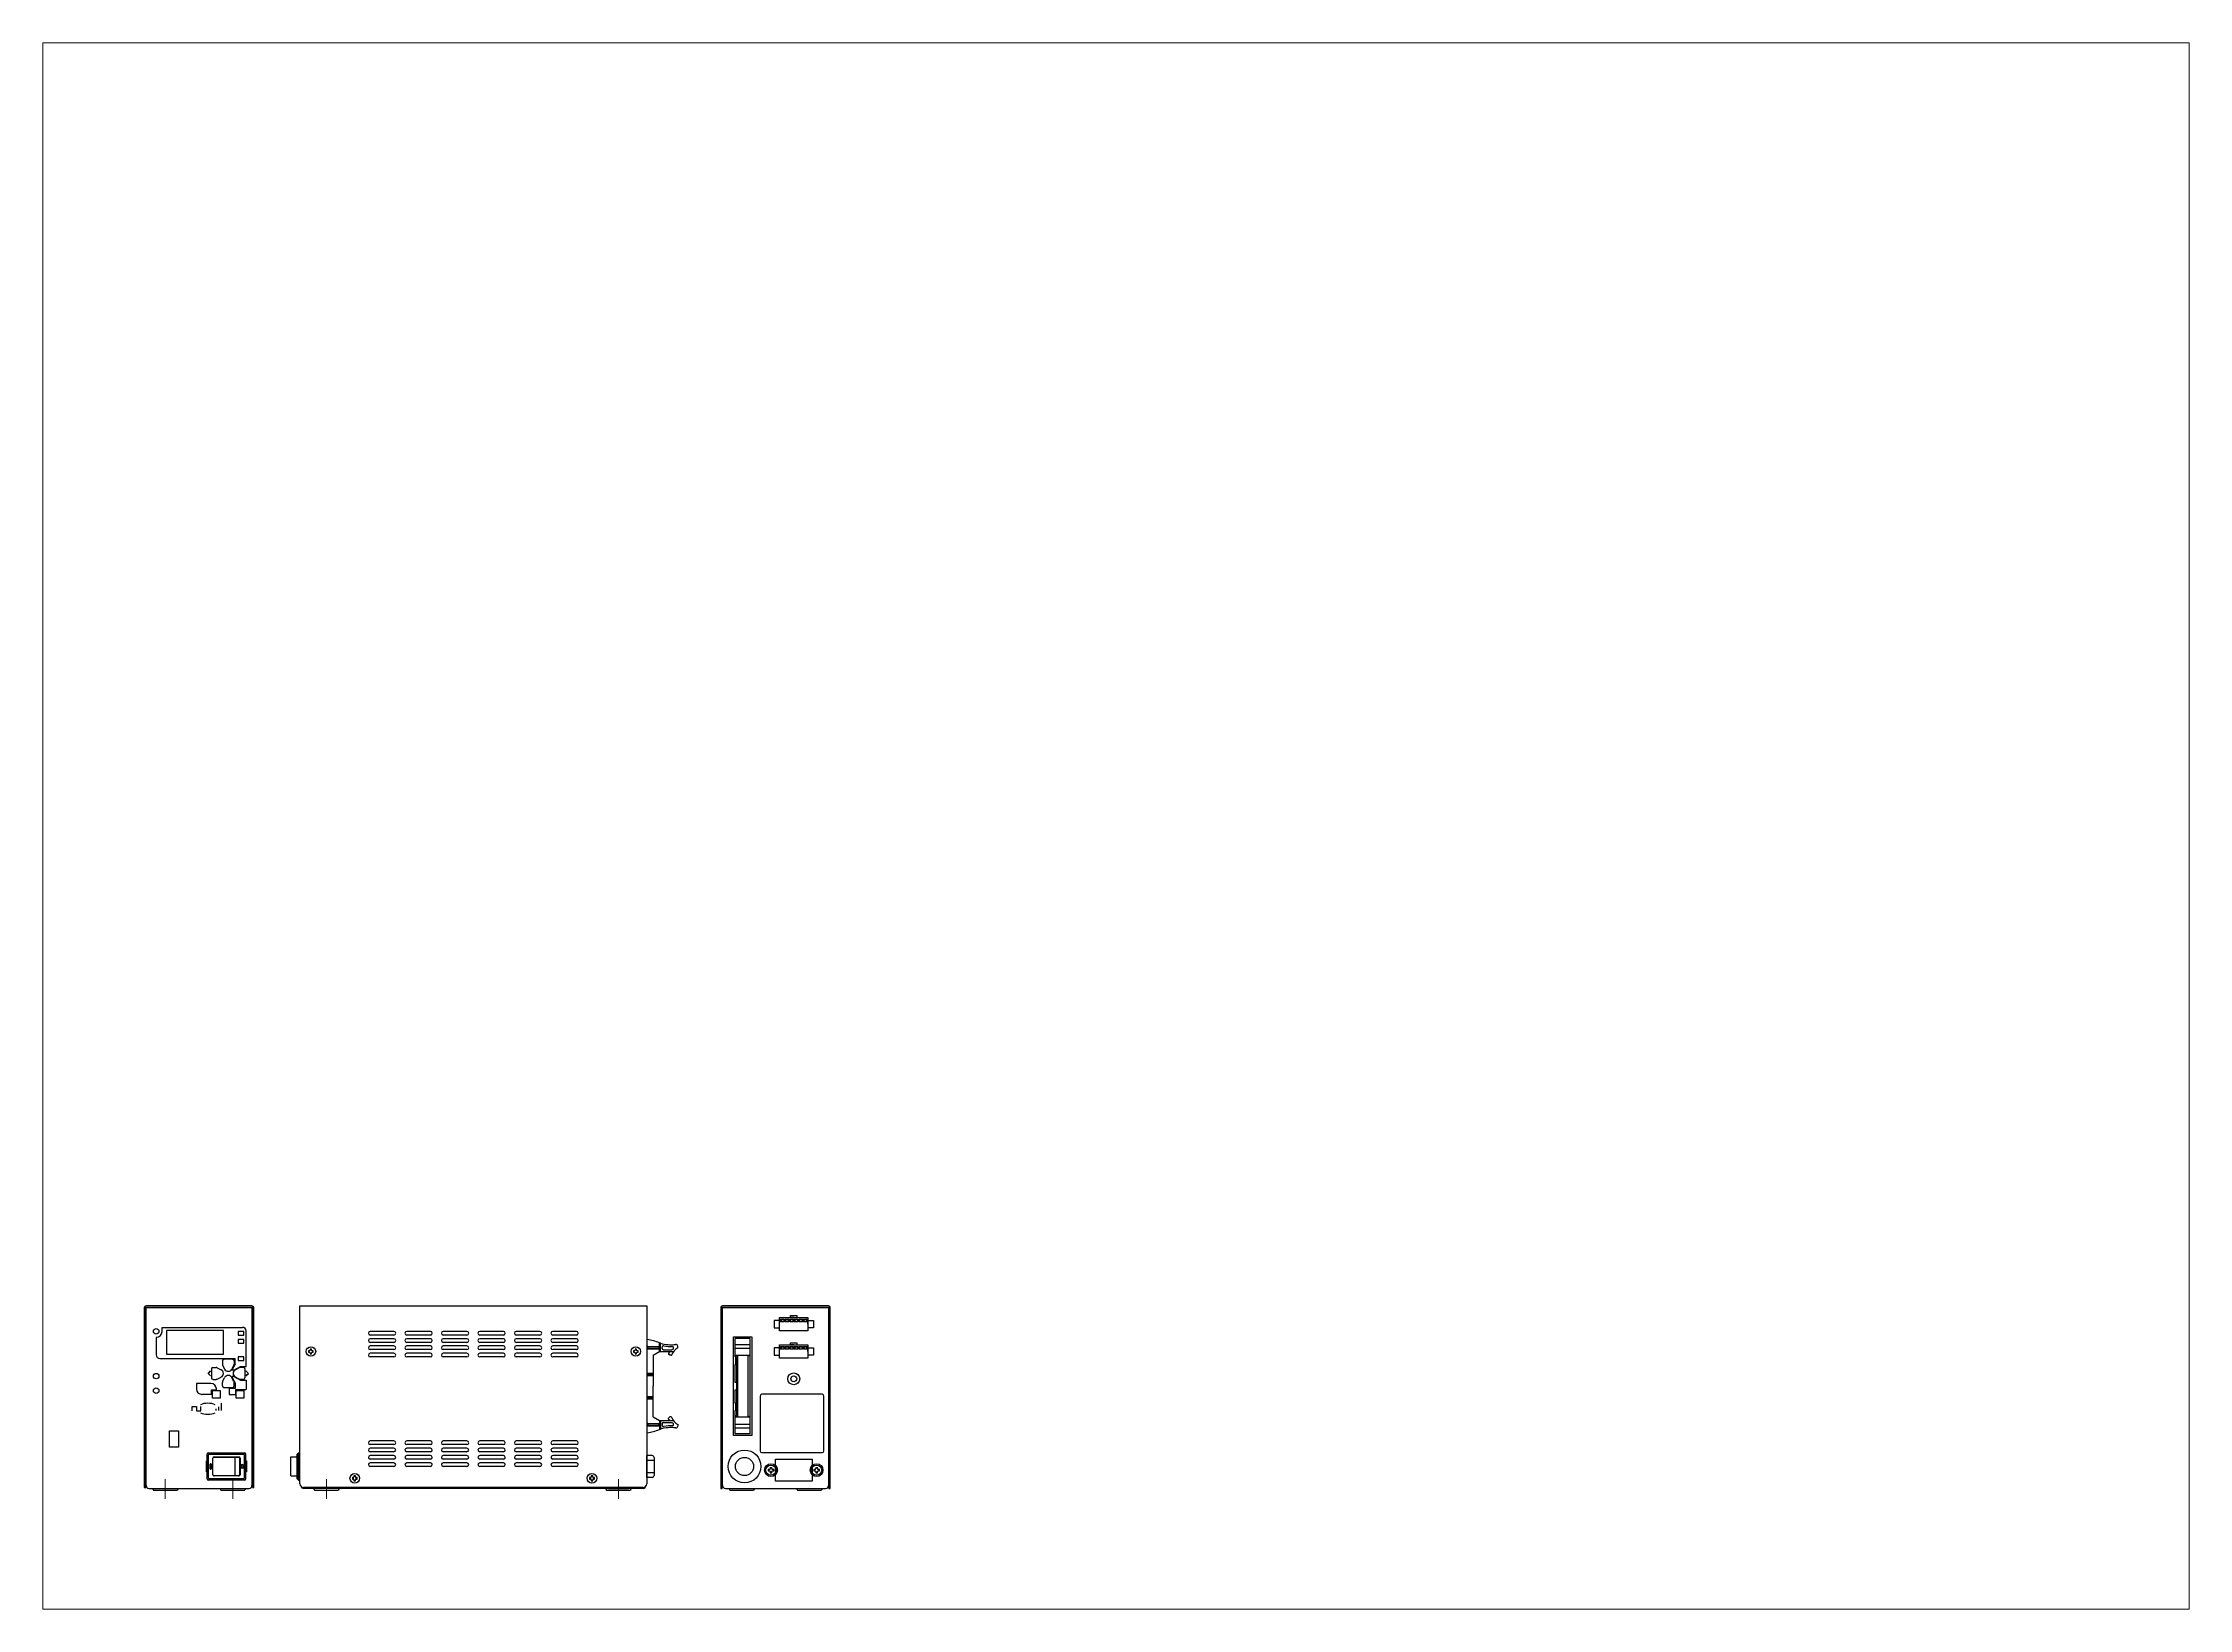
# Paper-space layout 'A3_1_3' of a CAD drawing. Header units: millimetres. Extents: x 0 to 392, y 0 to 286.
# The model-space entities are those that its viewports show. They can reach past a viewport. Long polylines and large blocks are cut down to what shows.
import ezdxf

# ---------------------------------------------------------------- set-up
doc = ezdxf.new("R2010")
doc.units = ezdxf.units.MM
doc.linetypes.add('CENTER', pattern=[2, 1.25, -0.25, 0.25, -0.25])
doc.layers.get('0').update_dxf_attribs({"lineweight": 30})
for name, color, linetype, lineweight in [('0 @ 1', 7, 'Continuous', 30), ('0 @ 2', 7, 'Continuous', 30), ('2KD_寸法１', 7, 'Continuous', 15)]:
    doc.layers.add(name, color=color, linetype=linetype, lineweight=lineweight)
doc.layers.add('PINOFF', color=6, linetype='Continuous', lineweight=9, plot=False)
doc.styles.get("Standard").update_dxf_attribs({"font": 'simplex.shx', "width": 0.8, "bigfont": 'extfont.shx'})

# ---------------------------------------------------------------- blocks, each defined once
blk = doc.blocks.new('A$C42CC7755')
for p, q in [((-1, 0.75), (1, 0.75)), ((-1, 0.75), (-1, -0.75)), ((-1, 0), (-1, 0.75)), ((-1, 0), (-1, 0.5)), ((-0.75, 0.5), (0.75, 0.5)), ((-0.75, 0.5), (-0.75, -0.5)), ((0.75, 0.5), (0.75, -0.5)), ((1, 0.75), (1, -0.75)), ((1, -0.75), (-1, -0.75)), ((-0.75, -0.5), (0.75, -0.5))]:
    blk.add_line(p, q)
blk = doc.blocks.new('A$C3CAB52D8')
for p, q in [((-7.75, 2), (-10.75, 2)), ((-10.75, 2), (-10.75, -2)), ((-7.75, 3.7), (7.75, 3.7)), ((-7.75, -3.7), (-7.75, 3.7)), ((-7.75, 0), (-7.75, 2)), ((-1.75, 3.7), (-1.75, 4.7)), ((-1.75, 4.7), (1.75, 4.7)), ((0, 3.7), (-1.75, 3.7)), ((1.75, 4.7), (1.75, 3.7)), ((7.75, 3.7), (7.75, -3.7)), ((7.75, 0), (7.75, 2)), ((7.75, 2), (10.75, 2)), ((10.75, 2), (10.75, -2)), ((-10.75, -2), (-7.75, -2)), ((7.75, -3.7), (-7.75, -3.7)), ((10.75, -2), (7.75, -2))]:
    blk.add_line(p, q)
for p in [(-6.25, 1.95), (-3.75, 1.95), (-1.25, 1.95), (1.25, 1.95), (3.75, 1.95), (6.25, 1.95)]:
    blk.add_blockref('A$C42CC7755', p)
blk = doc.blocks.new('A$C5C541D85')
for p, q in [((-30, 99), (-30, 0)), ((-29.2, 0), (-29.2, 99.2)), ((-29.2, 99.2), (29.2, 99.2)), ((29, 100), (-29, 100)), ((-29, 1.5), (-29, 99)), ((-29, 99), (29, 99)), ((29, 99), (29, 1.5)), ((29.2, 99.2), (29.2, 0)), ((30, 0), (30, 99)), ((-22.1, 72), (-22.1, 82.1)), ((-13.9, 82.1), (-22.1, 82.1)), ((-22.1, 78.9), (-13.9, 78.9)), ((-22.1, 76.9), (-13.9, 76.9)), ((-22.1, 72.9), (-13.9, 72.9)), ((-21.3, 72.7), (-22.1, 72.7)), ((-22.1, 72.7), (-21.2, 71.7)), ((-22.1, 72), (-21.4, 72)), ((-21.7, 67.9), (-21.7, 72)), ((-21.7, 70.7), (-21.2, 70.7)), ((-20.9, 72.7), (-21.3, 72.7)), ((-21.2, 53.9), (-21.2, 71.7)), ((-20.9, 72.7), (-20.9, 39.3)), ((-15.1, 72.7), (-15.1, 39.3)), ((-14.6, 72.7), (-15.1, 72.7)), ((-13.9, 72.7), (-14.6, 72.7)), ((-13.9, 29.8), (-13.9, 82.1)), ((-22.1, 67.9), (-21.2, 67.9)), ((-22.1, 58), (-22.1, 67.9)), ((-21.7, 69.2), (-21.2, 69.2)), ((-21.2, 59), (-21.2, 69.4)), ((-21.2, 58), (-22.1, 58)), ((-22.1, 53.9), (-21.2, 53.9)), ((-22.1, 46.6), (-22.1, 53.9)), ((-21.2, 40.3), (-21.2, 58)), ((-8.5, 50.6), (-8.5, 20.6)), ((25.5, 51.6), (-7.5, 51.6)), ((26.5, 20.6), (26.5, 50.6)), ((-21.2, 46.6), (-22.1, 46.6)), ((-21.2, 42.6), (-22.1, 42.6)), ((-22.1, 29.8), (-22.1, 42.6)), ((-21.2, 40.3), (-22.1, 39.3)), ((-22.1, 39.3), (-21.3, 39.3)), ((-22.1, 39.1), (-13.9, 39.1)), ((-21.7, 42.6), (-21.7, 46.6)), ((-21.2, 45.3), (-21.7, 45.3)), ((-21.2, 43.9), (-21.7, 43.9)), ((-21.3, 39.3), (-20.9, 39.3)), ((-14.6, 39.3), (-15.1, 39.3)), ((-14.6, 39.3), (-13.9, 39.3)), ((-22.1, 35.1), (-13.9, 35.1)), ((-22.1, 33.1), (-13.9, 33.1)), ((-13.9, 29.8), (-22.1, 29.8)), ((-7.5, 19.6), (25.5, 19.6)), ((-30, 0), (-29.2, 0)), ((-27.5, 0), (27.5, 0)), ((-25.5, 0), (-25, -1)), ((-24, 0), (-13, 0)), ((-11.5, 0), (-12, -1)), ((-4, 10.4), (-4, 9.6)), ((-3.3, 10.4), (-4, 10.4)), ((-4, 9.6), (-3.3, 9.6)), ((-2.9, 11.5), (-2.1, 11.5)), ((-2.9, 11.5), (-2.9, 10.8)), ((-2.9, 9.2), (-2.9, 8.5)), ((-2.9, 8.5), (-2.1, 8.5)), ((-2.1, 10.8), (-2.1, 11.5)), ((-2.1, 8.5), (-2.1, 9.2)), ((-1, 10.4), (-1.7, 10.4)), ((-1.7, 9.6), (-1, 9.6)), ((-1, 9.6), (-1, 10.4)), ((11.5, 0), (12, -1)), ((13, 0), (24, 0)), ((21, 10.4), (21, 9.6)), ((21.7, 10.4), (21, 10.4)), ((21, 9.6), (21.7, 9.6)), ((22.1, 11.5), (22.9, 11.5)), ((22.1, 11.5), (22.1, 10.8)), ((22.1, 9.2), (22.1, 8.5)), ((22.1, 8.5), (22.9, 8.5)), ((22.9, 10.8), (22.9, 11.5)), ((22.9, 8.5), (22.9, 9.2)), ((24, 10.4), (23.3, 10.4)), ((23.3, 9.6), (24, 9.6)), ((24, 9.6), (24, 10.4)), ((25.5, 0), (25, -1)), ((29.2, 0), (30, 0)), ((-25, -1), (-12, -1)), ((12, -1), (25, -1))]:
    blk.add_line(p, q)
for points in [[(-23, 83), (-13, 83), (-13, 29), (-23, 29)], [(0, 16), (20, 16), (20, 4), (0, 4)]]:
    blk.add_lwpolyline(points, close=True)
for centre, radius in [((10, 60), 3.25), ((10, 60), 1.6), ((-17, 12), 9), ((-17, 12), 5), ((-2.5, 10), 3.5), ((-2.5, 10), 2.8), ((22.5, 10), 3.5), ((22.5, 10), 2.8)]:
    blk.add_circle(centre, radius)
for centre, radius, start, end in [((-29, 99), 1, 90, 180), ((29, 99), 1, 0, 90), ((-7.5, 50.6), 1, 90, 180), ((25.5, 50.6), 1, 0, 90), ((-7.5, 20.6), 1, 180, 270), ((25.5, 20.6), 1, 270, 0), ((-27.5, 1.5), 1.5, 180, 270), ((-3.3, 10.8), 0.4, 270, 0), ((-3.3, 9.2), 0.4, 0, 90), ((-1.7, 10.8), 0.4, 180, 270), ((-1.7, 9.2), 0.4, 90, 180), ((21.7, 10.8), 0.4, 270, 0), ((21.7, 9.2), 0.4, 0, 90), ((23.3, 10.8), 0.4, 180, 270), ((23.3, 9.2), 0.4, 90, 180), ((27.5, 1.5), 1.5, 270, 0)]:
    blk.add_arc(centre, radius, start, end)
for p in [(10, 90), (10, 75)]:
    blk.add_blockref('A$C3CAB52D8', p)
at = {"layer": '0 @ 1', "char_height": 3, "attachment_point": 1}
for s, insert, width in [('I/O', (-20.3, 88.6), 9.704), ('CH1', (-8.9, 91.6), 7.671), ('CH2', (-9.1, 76.3), 7.671)]:
    blk.add_mtext(s, dxfattribs=dict(at, insert=insert, width=width))
blk = doc.blocks.new('A$C665223AA')
for p, q in [((5, 101), (195, 101)), ((5, 3.5), (5, 101)), ((195, 101), (195, 3.5)), ((56.5, 87), (43.5, 87)), ((56.5, 85), (43.5, 85)), ((56.5, 83), (43.5, 83)), ((76.5, 87), (63.5, 87)), ((76.5, 85), (63.5, 85)), ((76.5, 83), (63.5, 83)), ((96.5, 87), (83.5, 87)), ((96.5, 85), (83.5, 85)), ((96.5, 83), (83.5, 83)), ((116.5, 87), (103.5, 87)), ((116.5, 85), (103.5, 85)), ((116.5, 83), (103.5, 83)), ((136.5, 87), (123.5, 87)), ((136.5, 85), (123.5, 85)), ((136.5, 83), (123.5, 83)), ((156.5, 87), (143.5, 87)), ((156.5, 85), (143.5, 85)), ((156.5, 83), (143.5, 83)), ((9.7, 76.4), (9.7, 75.6)), ((10.2, 76.4), (9.7, 76.4)), ((9.7, 75.6), (10.2, 75.6)), ((11.4, 77.3), (10.6, 77.3)), ((10.6, 77.3), (10.6, 76.8)), ((10.6, 75.2), (10.6, 74.7)), ((10.6, 74.7), (11.4, 74.7)), ((11.4, 76.8), (11.4, 77.3)), ((11.4, 74.7), (11.4, 75.2)), ((12.3, 76.4), (11.8, 76.4)), ((11.8, 75.6), (12.3, 75.6)), ((12.3, 75.6), (12.3, 76.4)), ((56.5, 81), (43.5, 81)), ((56.5, 79), (43.5, 79)), ((56.5, 77), (43.5, 77)), ((56.5, 75), (43.5, 75)), ((56.5, 73), (43.5, 73)), ((76.5, 81), (63.5, 81)), ((76.5, 79), (63.5, 79)), ((76.5, 77), (63.5, 77)), ((76.5, 75), (63.5, 75)), ((76.5, 73), (63.5, 73)), ((96.5, 81), (83.5, 81)), ((96.5, 79), (83.5, 79)), ((96.5, 77), (83.5, 77)), ((96.5, 75), (83.5, 75)), ((96.5, 73), (83.5, 73)), ((116.5, 81), (103.5, 81)), ((116.5, 79), (103.5, 79)), ((116.5, 77), (103.5, 77)), ((116.5, 75), (103.5, 75)), ((116.5, 73), (103.5, 73)), ((136.5, 81), (123.5, 81)), ((136.5, 79), (123.5, 79)), ((136.5, 77), (123.5, 77)), ((136.5, 75), (123.5, 75)), ((136.5, 73), (123.5, 73)), ((156.5, 81), (143.5, 81)), ((156.5, 79), (143.5, 79)), ((156.5, 77), (143.5, 77)), ((156.5, 75), (143.5, 75)), ((156.5, 73), (143.5, 73)), ((187.7, 76.4), (187.7, 75.6)), ((188.2, 76.4), (187.7, 76.4)), ((187.7, 75.6), (188.2, 75.6)), ((189.4, 77.3), (188.6, 77.3)), ((188.6, 77.3), (188.6, 76.8)), ((188.6, 75.2), (188.6, 74.7)), ((188.6, 74.7), (189.4, 74.7)), ((189.4, 76.8), (189.4, 77.3)), ((189.4, 74.7), (189.4, 75.2)), ((190.3, 76.4), (189.8, 76.4)), ((189.8, 75.6), (190.3, 75.6)), ((190.3, 75.6), (190.3, 76.4)), ((195.6, 78.7), (201.7, 78.7)), ((195.6, 77.4), (201.7, 77.4)), ((195.7, 78.5), (201.7, 78.5)), ((195.7, 77.6), (201.7, 77.6)), ((198.6, 73.9), (202, 75.9)), ((198.6, 73.9), (198.6, 57)), ((201.7, 78.7), (201.7, 77.4)), ((202, 75.9), (202, 80.7)), ((202, 75.9), (209.6, 75.9)), ((202.5, 75.9), (202.5, 80.5)), ((203.5, 77.7), (203.5, 78.3)), ((204.2, 76.9), (208.7, 76.9)), ((207, 75), (207.4, 75.4)), ((207, 75), (207, 74.5)), ((207.6, 73.9), (207, 74.5)), ((207.4, 75.4), (207.4, 75.9)), ((208.4, 73.9), (207.6, 73.9)), ((212, 77.9), (212, 78.9)), ((198.3, 64), (195, 64)), ((198.3, 63.7), (195, 63.7)), ((198.3, 63), (195, 63)), ((198.3, 62.7), (195, 62.7)), ((195, 62.7), (195, 51.3)), ((198.3, 62.7), (198.3, 64)), ((195, 51.3), (198.3, 51.3)), ((195, 51), (198.3, 51)), ((195, 50.3), (198.3, 50.3)), ((195, 50), (198.3, 50)), ((198.3, 50), (198.3, 51.3)), ((198.6, 40.1), (198.6, 57)), ((195.6, 36.6), (201.7, 36.6)), ((195.7, 36.4), (201.7, 36.4)), ((195.7, 35.5), (201.7, 35.5)), ((198.6, 40.1), (202, 38.1)), ((201.7, 35.3), (201.7, 36.6)), ((202, 38.1), (202, 33.3)), ((202, 38.1), (209.6, 38.1)), ((202.5, 38.1), (202.5, 33.5)), ((203.5, 36.3), (203.5, 35.7)), ((204.2, 37.1), (208.7, 37.1)), ((207.6, 40.1), (207, 39.5)), ((207, 39), (207, 39.5)), ((207, 39), (207.4, 38.6)), ((207.4, 38.6), (207.4, 38.1)), ((208.4, 40.1), (207.6, 40.1)), ((212, 36.1), (212, 35.1)), ((56.5, 27), (43.5, 27)), ((56.5, 25), (43.5, 25)), ((76.5, 27), (63.5, 27)), ((76.5, 25), (63.5, 25)), ((96.5, 27), (83.5, 27)), ((96.5, 25), (83.5, 25)), ((116.5, 27), (103.5, 27)), ((116.5, 25), (103.5, 25)), ((136.5, 27), (123.5, 27)), ((136.5, 25), (123.5, 25)), ((156.5, 27), (143.5, 27)), ((156.5, 25), (143.5, 25)), ((195.6, 35.3), (201.7, 35.3)), ((0, 7.9), (0, 18.2)), ((0, 18.2), (3.5, 18.2)), ((4.2, 20.5), (3.5, 19.8)), ((3.5, 6.2), (3.5, 19.8)), ((4.2, 5.5), (4.2, 20.5)), ((4.2, 20.5), (5, 20.5)), ((56.5, 23), (43.5, 23)), ((56.5, 21), (43.5, 21)), ((56.5, 19), (43.5, 19)), ((56.5, 17), (43.5, 17)), ((56.5, 15), (43.5, 15)), ((56.5, 13), (43.5, 13)), ((76.5, 23), (63.5, 23)), ((76.5, 21), (63.5, 21)), ((76.5, 19), (63.5, 19)), ((76.5, 17), (63.5, 17)), ((76.5, 15), (63.5, 15)), ((76.5, 13), (63.5, 13)), ((96.5, 23), (83.5, 23)), ((96.5, 21), (83.5, 21)), ((96.5, 19), (83.5, 19)), ((96.5, 17), (83.5, 17)), ((96.5, 15), (83.5, 15)), ((96.5, 13), (83.5, 13)), ((116.5, 23), (103.5, 23)), ((116.5, 21), (103.5, 21)), ((116.5, 19), (103.5, 19)), ((116.5, 17), (103.5, 17)), ((116.5, 15), (103.5, 15)), ((116.5, 13), (103.5, 13)), ((136.5, 23), (123.5, 23)), ((136.5, 21), (123.5, 21)), ((136.5, 19), (123.5, 19)), ((136.5, 17), (123.5, 17)), ((136.5, 15), (123.5, 15)), ((136.5, 13), (123.5, 13)), ((156.5, 23), (143.5, 23)), ((156.5, 21), (143.5, 21)), ((156.5, 19), (143.5, 19)), ((156.5, 17), (143.5, 17)), ((156.5, 15), (143.5, 15)), ((156.5, 13), (143.5, 13)), ((198, 19), (195, 19)), ((195, 7), (195, 19)), ((195, 16.5), (199, 16.5)), ((195, 15.4), (195, 12.6)), ((195, 12), (195, 12)), ((199, 18), (199, 9.2)), ((199, 16.5), (199, 9.5)), ((0, 7.9), (3.5, 7.9)), ((4.2, 5.5), (3.5, 6.2)), ((4.2, 5.5), (5, 5.5)), ((193, 1.5), (7, 1.5)), ((193, 1), (7, 1)), ((12.5, 1), (13, 0)), ((13, 0), (26, 0)), ((26.5, 1), (26, 0)), ((33.7, 6.9), (33.7, 6.1)), ((34.2, 6.9), (33.7, 6.9)), ((33.7, 6.1), (34.2, 6.1)), ((35.4, 7.8), (34.6, 7.8)), ((34.6, 7.8), (34.6, 7.3)), ((34.6, 5.7), (34.6, 5.2)), ((34.6, 5.2), (35.4, 5.2)), ((35.4, 7.3), (35.4, 7.8)), ((35.4, 5.2), (35.4, 5.7)), ((36.3, 6.9), (35.8, 6.9)), ((35.8, 6.1), (36.3, 6.1)), ((36.3, 6.1), (36.3, 6.9)), ((163.7, 6.9), (163.7, 6.1)), ((164.2, 6.9), (163.7, 6.9)), ((163.7, 6.1), (164.2, 6.1)), ((165.4, 7.8), (164.6, 7.8)), ((164.6, 7.8), (164.6, 7.3)), ((164.6, 5.7), (164.6, 5.2)), ((164.6, 5.2), (165.4, 5.2)), ((165.4, 7.3), (165.4, 7.8)), ((165.4, 5.2), (165.4, 5.7)), ((166.3, 6.9), (165.8, 6.9)), ((165.8, 6.1), (166.3, 6.1)), ((166.3, 6.1), (166.3, 6.9)), ((172.5, 1), (173, 0)), ((173, 0), (186, 0)), ((174, 1), (185, 1)), ((186.5, 1), (186, 0)), ((199, 9.5), (195, 9.5)), ((198, 7), (195, 7)), ((199, 9.2), (199, 8))]:
    blk.add_line(p, q)
for centre in [(11, 76), (189, 76), (35, 6.5), (165, 6.5)]:
    blk.add_circle(centre, 2.6)
for centre, radius, start, end in [((43.5, 86), 1, 90, 270), ((43.5, 82), 1, 90, 270), ((56.5, 86), 1, 270, 90), ((56.5, 82), 1, 270, 90), ((63.5, 86), 1, 90, 270), ((63.5, 82), 1, 90, 270), ((76.5, 86), 1, 270, 90), ((76.5, 82), 1, 270, 90), ((83.5, 86), 1, 90, 270), ((83.5, 82), 1, 90, 270), ((96.5, 86), 1, 270, 90), ((96.5, 82), 1, 270, 90), ((103.5, 86), 1, 90, 270), ((103.5, 82), 1, 90, 270), ((116.5, 86), 1, 270, 90), ((116.5, 82), 1, 270, 90), ((123.5, 86), 1, 90, 270), ((123.5, 82), 1, 90, 270), ((136.5, 86), 1, 270, 90), ((136.5, 82), 1, 270, 90), ((143.5, 86), 1, 90, 270), ((143.5, 82), 1, 90, 270), ((156.5, 86), 1, 270, 90), ((156.5, 82), 1, 270, 90), ((188.9, 47.2), 36, 68.7109, 79.7554), ((10.2, 76.8), 0.4, 270, 0), ((10.2, 75.2), 0.4, 0, 90), ((11.8, 76.8), 0.4, 180, 270), ((11.8, 75.2), 0.4, 90, 180), ((43.5, 78), 1, 90, 270), ((43.5, 74), 1, 90, 270), ((56.5, 78), 1, 270, 90), ((56.5, 74), 1, 270, 90), ((63.5, 78), 1, 90, 270), ((63.5, 74), 1, 90, 270), ((76.5, 78), 1, 270, 90), ((76.5, 74), 1, 270, 90), ((83.5, 78), 1, 90, 270), ((83.5, 74), 1, 90, 270), ((96.5, 78), 1, 270, 90), ((96.5, 74), 1, 270, 90), ((103.5, 78), 1, 90, 270), ((103.5, 74), 1, 90, 270), ((116.5, 78), 1, 270, 90), ((116.5, 74), 1, 270, 90), ((123.5, 78), 1, 90, 270), ((123.5, 74), 1, 90, 270), ((136.5, 78), 1, 270, 90), ((136.5, 74), 1, 270, 90), ((143.5, 78), 1, 90, 270), ((143.5, 74), 1, 90, 270), ((156.5, 78), 1, 270, 90), ((156.5, 74), 1, 270, 90), ((188.2, 76.8), 0.4, 270, 0), ((188.2, 75.2), 0.4, 0, 90), ((189.8, 76.8), 0.4, 180, 270), ((189.8, 75.2), 0.4, 90, 180), ((194.5, 78.1), 1.2, 294.7452, 65.2548), ((194.5, 78.1), 1.2, 294.7737, 65.2263), ((194.5, 78.1), 1.27, 293.2998, 66.7002), ((194.5, 78.1), 1.27, 293.3244, 66.6756), ((194.5, 78.1), 1.2, 294.7452, 65.2548), ((188.4, 47.4), 36, 66.9107, 67.6968), ((208.1, 99.7), 20, 253.8085, 277.9971), ((204.2, 78.3), 0.75, 79.8048, 179.9317), ((204.2, 77.7), 0.75, 179.9317, 269.9), ((208.1, 99.7), 21, 259.8048, 272.5002), ((208.4, 74.2), 0.3, 269.9, 343.8023), ((214.5, 72.5), 6, 114.2871, 163.8023), ((208.7, 77.7), 0.75, 269.9, 317.8243), ((209, 78), 0.75, 0, 92.5002), ((214.5, 72.5), 7, 134.4164, 137.8243), ((209, 78), 0.75, 314.4164, 0), ((211, 78.9), 1, 0, 97.9971), ((194.5, 35.9), 1.27, 293.3342, 66.6658), ((194.5, 35.9), 1.27, 293.3588, 66.6412), ((194.5, 35.9), 1.2, 294.782, 65.218), ((194.5, 35.9), 1.2, 294.8105, 65.1895), ((194.5, 35.9), 1.2, 294.782, 65.218), ((204.2, 36.3), 0.75, 89.9, 180), ((204.2, 35.7), 0.75, 180, 280.0983), ((208.1, 14.3), 21, 87.4, 100.0983), ((208.4, 39.8), 0.3, 16.1244, 89.9), ((214.5, 41.5), 6, 196.1244, 245.6018), ((208.7, 36.3), 0.75, 42.08, 89.9), ((209, 36), 0.75, 267.4, 0), ((214.5, 41.5), 7, 222.08, 225.4848), ((209, 36), 0.75, 0, 45.4848), ((43.5, 26), 1, 90, 270), ((56.5, 26), 1, 270, 90), ((63.5, 26), 1, 90, 270), ((76.5, 26), 1, 270, 90), ((83.5, 26), 1, 90, 270), ((96.5, 26), 1, 270, 90), ((103.5, 26), 1, 90, 270), ((116.5, 26), 1, 270, 90), ((123.5, 26), 1, 90, 270), ((136.5, 26), 1, 270, 90), ((143.5, 26), 1, 90, 270), ((156.5, 26), 1, 270, 90), ((188.9, 66.8), 36, 280.3457, 291.2022), ((188.4, 66.6), 36, 292.1917, 293.0047), ((208.1, 14.3), 20, 81.8953, 106.0992), ((211, 35.1), 1, 261.8953, 359.9317), ((43.5, 22), 1, 90, 270), ((43.5, 18), 1, 90, 270), ((43.5, 14), 1, 90, 270), ((56.5, 22), 1, 270, 90), ((56.5, 18), 1, 270, 90), ((56.5, 14), 1, 270, 90), ((63.5, 22), 1, 90, 270), ((63.5, 18), 1, 90, 270), ((63.5, 14), 1, 90, 270), ((76.5, 22), 1, 270, 90), ((76.5, 18), 1, 270, 90), ((76.5, 14), 1, 270, 90), ((83.5, 22), 1, 90, 270), ((83.5, 18), 1, 90, 270), ((83.5, 14), 1, 90, 270), ((96.5, 22), 1, 270, 90), ((96.5, 18), 1, 270, 90), ((96.5, 14), 1, 270, 90), ((103.5, 22), 1, 90, 270), ((103.5, 18), 1, 90, 270), ((103.5, 14), 1, 90, 270), ((116.5, 22), 1, 270, 90), ((116.5, 18), 1, 270, 90), ((116.5, 14), 1, 270, 90), ((123.5, 22), 1, 90, 270), ((123.5, 18), 1, 90, 270), ((123.5, 14), 1, 90, 270), ((136.5, 22), 1, 270, 90), ((136.5, 18), 1, 270, 90), ((136.5, 14), 1, 270, 90), ((143.5, 22), 1, 90, 270), ((143.5, 18), 1, 90, 270), ((143.5, 14), 1, 90, 270), ((156.5, 22), 1, 270, 90), ((156.5, 18), 1, 270, 90), ((156.5, 14), 1, 270, 90), ((198, 18), 1, 0, 90), ((7, 3.5), 2, 180, 270), ((7, 2.5), 1.5, 194.4775, 270), ((34.2, 7.3), 0.4, 270, 0), ((34.2, 5.7), 0.4, 0, 90), ((35.8, 7.3), 0.4, 180, 270), ((35.8, 5.7), 0.4, 90, 180), ((164.2, 7.3), 0.4, 270, 0), ((164.2, 5.7), 0.4, 0, 90), ((165.8, 7.3), 0.4, 180, 270), ((165.8, 5.7), 0.4, 90, 180), ((193, 3.5), 2, 270, 0), ((193, 2.5), 1.5, 270, 0), ((198, 8), 1, 270, 0)]:
    blk.add_arc(centre, radius, start, end)
blk = doc.blocks.new('A$C7E7551E4')
blk.add_blockref('A$C665223AA', (-100, -101))
blk = doc.blocks.new('A$C5F473564')
at = {"lineweight": 50}
for p, q in [((0, 2.8), (1.4, 1.4)), ((1.4, 1.4), (0, 0))]:
    blk.add_line(p, q, dxfattribs=at)
blk = doc.blocks.new('A$C20B32286')
for p, q in [((-30, 99), (-30, 0.5)), ((-29.2, 0.5), (-29.2, 99.2)), ((-29.2, 99.2), (29.2, 99.2)), ((29, 100), (-29, 100)), ((-29, 1.5), (-29, 99)), ((-29, 99), (29, 99)), ((29, 99), (29, 1.5)), ((29.2, 99.2), (29.2, 0.5)), ((30, 0.5), (30, 99)), ((-23.5, 82.7), (-23.5, 73.2)), ((-20.2, 88.2), (23.8, 88.2)), ((-20.2, 86), (-20.2, 88.2)), ((-17.9, 86.5), (-17.9, 73.5)), ((13.4, 86.5), (-17.9, 86.5)), ((-17.9, 86.5), (-17.9, 73.5)), ((13.4, 86.5), (-17.9, 86.5)), ((13.4, 73.5), (13.4, 86.5)), ((13.4, 73.5), (13.4, 86.5)), ((25.8, 66.7), (25.8, 86.2)), ((-21.5, 71.2), (19.7, 71.2)), ((-17.9, 73.5), (13.4, 73.5)), ((-17.9, 73.5), (13.4, 73.5)), ((19.7, 68.1), (19.7, 71.2)), ((19.7, 68.1), (17.9, 64.8)), ((19, 64.8), (17.9, 64.8)), ((19.7, 57.9), (17.9, 61.2)), ((19, 61.2), (17.9, 61.2)), ((19, 64.8), (22.7, 66.7)), ((19, 61.2), (22.7, 59.2)), ((22.7, 66.7), (25.8, 66.7)), ((22.7, 59.2), (25.8, 59.2)), ((25.8, 59.2), (25.8, 54.1)), ((6.5, 57.5), (-1.5, 57.5)), ((-1.5, 57.5), (-1.5, 54.5)), ((6.9, 51.5), (1.5, 51.5)), ((6.9, 51.5), (6.9, 54)), ((6.9, 54), (9.5, 54)), ((9.5, 54), (9.5, 54.5)), ((19.7, 54.8), (16.5, 54.8)), ((16.5, 54.8), (16.5, 51.5)), ((16.5, 51.5), (19.9, 51.5)), ((19.7, 57.9), (19.7, 54.8)), ((19.9, 54.1), (25.8, 54.1)), ((19.9, 54.1), (19.9, 51.5)), ((-3.8, 42.5), (-3.8, 44.9)), ((-3.8, 44.9), (-1.4, 44.9)), ((-1.4, 44.9), (-1.4, 42.5)), ((-1.4, 42.5), (1, 42.5)), ((1, 42.5), (1, 44.9)), ((9.1, 43.6), (9.1, 42.6)), ((10.6, 44.6), (10.6, 42.6)), ((12.1, 46.6), (12.1, 42.6)), ((-16.2, 22.5), (-16.2, 31.5)), ((-16.2, 31.5), (-11.2, 31.5)), ((-11.2, 31.5), (-11.2, 22.5)), ((-11.2, 22.5), (-16.2, 22.5)), ((4, 9), (4, 15)), ((4, 15), (4.5, 15)), ((4, 9), (4, 15)), ((4.1, 9), (4.1, 15)), ((4.1, 15), (4.1, 9)), ((4.2, 15), (4.2, 9)), ((4.3, 9), (4.3, 15)), ((4.5, 5), (4.5, 19)), ((4.5, 15), (4.5, 9)), ((5, 19.5), (25, 19.5)), ((5.2, 5.5), (5.2, 18.5)), ((5.5, 18.8), (24.5, 18.8)), ((6.1, 10.7), (6.1, 13.2)), ((6.6, 13.2), (6.6, 10.7)), ((7.5, 7.5), (7.5, 16.5)), ((7.6, 7.4), (7.6, 16.6)), ((8.1, 17.1), (21.6, 17.1)), ((8.2, 17.2), (21.8, 17.2)), ((19.7, 7.5), (19.7, 16.5)), ((22.1, 16.6), (22.1, 7.4)), ((22.5, 16.5), (22.5, 7.5)), ((24.8, 18.5), (24.8, 5.5)), ((25.5, 19), (25.5, 5)), ((25.5, 9), (25.5, 15)), ((25.5, 15), (26, 15)), ((25.7, 15), (25.7, 9)), ((25.8, 9), (25.8, 15)), ((25.9, 15), (25.9, 9)), ((25.9, 9), (25.9, 15)), ((26, 15), (26, 9)), ((26, 15), (26, 9)), ((-30, 0.5), (-29.2, 0.5)), ((-27.5, 0), (27.5, 0)), ((-25.5, 0), (-25, -1)), ((-24, 0), (-13, 0)), ((-11.5, 0), (-12, -1)), ((4.5, 9), (4, 9)), ((25, 4.5), (5, 4.5)), ((24.5, 5.2), (5.5, 5.2)), ((21.6, 6.9), (8.1, 6.9)), ((21.8, 6.8), (8.2, 6.8)), ((11.5, 0), (12, -1)), ((13, 0), (24, 0)), ((25.5, 0), (25, -1)), ((26, 9), (25.5, 9)), ((29.2, 0.5), (30, 0.5)), ((-25, -1), (-12, -1)), ((12, -1), (25, -1))]:
    blk.add_line(p, q)
at = {"ltscale": 0.1}
for p, q in [((21.5, 86), (21.5, 84)), ((24.5, 86), (21.5, 86)), ((21.5, 84), (24.5, 84)), ((24.5, 84), (24.5, 86)), ((18.5, 70.7), (13.5, 70.7)), ((21.5, 81.5), (21.5, 79.5)), ((24.5, 81.5), (21.5, 81.5)), ((21.5, 79.5), (24.5, 79.5)), ((21.5, 72), (21.5, 70)), ((24.5, 72), (21.5, 72)), ((24.5, 79.5), (24.5, 81.5)), ((24.5, 70), (24.5, 72)), ((6.8, 65.5), (6.8, 60.5)), ((7.6, 66.2), (9.4, 66.2)), ((7.6, 59.7), (9.4, 59.7)), ((10, 66.1), (12.1, 65)), ((10, 59.9), (12.1, 61)), ((12.8, 69.9), (12.8, 68.1)), ((12.9, 67.5), (14, 65.4)), ((12.9, 58.5), (14, 60.6)), ((19.1, 67.5), (18, 65.4)), ((19.1, 58.5), (18, 60.6)), ((19.1, 58.5), (18, 60.6)), ((19.2, 69.9), (19.2, 68.1)), ((22, 66.1), (19.9, 65)), ((22, 59.9), (19.9, 61)), ((22, 59.9), (19.9, 61)), ((21.5, 70), (24.5, 70)), ((24.4, 66.2), (22.6, 66.2)), ((24.4, 59.7), (22.6, 59.7)), ((25.2, 60.5), (25.2, 65.5)), ((7.4, 53.6), (11.6, 53.6)), ((7.4, 49.4), (7.4, 53.6)), ((11.6, 49.4), (7.4, 49.4)), ((11.6, 53.6), (11.6, 49.4)), ((12.8, 56.1), (12.8, 58)), ((13.5, 55.3), (18.5, 55.3)), ((19.2, 56.1), (19.2, 58)), ((20.4, 53.6), (24.6, 53.6)), ((20.4, 49.4), (20.4, 53.6)), ((24.6, 49.4), (20.4, 49.4)), ((24.6, 53.6), (24.6, 49.4))]:
    blk.add_line(p, q, dxfattribs=at)
for centre, radius in [((-23.5, 86), 1.5), ((-23.5, 61.5), 1.5), ((-23.5, 53.5), 1.5), ((23.6, 12), 0.5)]:
    blk.add_circle(centre, radius)
for centre, radius, start, end in [((-29, 99), 1, 90, 180), ((29, 99), 1, 0, 90), ((-23.5, 86), 3.25, 270, 0), ((23.8, 86.2), 2, 0, 90), ((-21.5, 73.2), 2, 180, 270), ((1.5, 54.5), 3, 180, 270), ((6.5, 54.5), 3, 0, 90), ((5, 19), 0.5, 90, 180), ((5.5, 18.5), 0.3, 90, 180), ((6.4, 13.2), 0.25, 90, 180), ((6.4, 13.2), 0.25, 0, 90), ((8.2, 16.5), 0.7, 90, 180), ((8.1, 16.6), 0.5, 90, 180), ((21.6, 16.6), 0.5, 0, 90), ((21.8, 16.5), 0.7, 0, 90), ((23.6, 12), 1, 90, 270), ((23.6, 12), 1, 270, 90), ((24.5, 18.5), 0.3, 0, 90), ((25, 19), 0.5, 0, 90), ((-27.5, 1.5), 1.5, 180, 270), ((5, 5), 0.5, 180, 270), ((5.5, 5.5), 0.3, 180, 270), ((6.4, 10.7), 0.25, 180, 270), ((6.4, 10.7), 0.25, 270, 0), ((8.2, 7.5), 0.7, 180, 270), ((8.1, 7.4), 0.5, 180, 270), ((21.6, 7.4), 0.5, 270, 0), ((21.8, 7.5), 0.7, 270, 0), ((24.5, 5.5), 0.3, 270, 0), ((25, 5), 0.5, 270, 0), ((27.5, 1.5), 1.5, 270, 0)]:
    blk.add_arc(centre, radius, start, end)
for centre, radius, start, end in [((13.5, 69.9), 0.75, 90, 180), ((18.5, 69.9), 0.75, 0, 90), ((7.6, 65.5), 0.75, 90, 180), ((7.6, 60.5), 0.75, 180, 270), ((9.4, 65), 1.25, 61.8017, 90), ((9.4, 61), 1.25, 270, 298.1983), ((11.1, 63), 2.25, 298.1983, 61.8017), ((14, 68.1), 1.25, 180, 208.1983), ((16, 66.4), 2.25, 208.1983, 331.8017), ((16, 59.6), 2.25, 28.1983, 151.8017), ((20.9, 63), 2.25, 118.1983, 241.8017), ((18, 68.1), 1.25, 331.8017, 0), ((22.6, 65), 1.25, 90, 118.1983), ((22.6, 61), 1.25, 241.8017, 270), ((22.6, 61), 1.25, 241.8017, 270), ((24.4, 65.5), 0.75, 0, 90), ((24.4, 60.5), 0.75, 270, 0), ((14, 58), 1.25, 151.8017, 180), ((13.5, 56.1), 0.75, 180, 270), ((18.5, 56.1), 0.75, 270, 0), ((18, 58), 1.25, 0, 28.1983), ((18, 58), 1.25, 0, 28.1983)]:
    blk.add_arc(centre, radius, start, end, dxfattribs=at)
for start_param, end_param in [(7.124254, 8.583709), (3.982661, 5.442117)]:
    blk.add_ellipse((4.8, 43.6), major_axis=(6, 0), ratio=0.5, start_param=start_param, end_param=end_param)
at = {"xscale": -1}
blk.add_blockref('A$C5F473564', (6.3, 61.6), dxfattribs=at)
blk.add_blockref('A$C5F473564', (25.7, 61.6))
at = {"layer": '0 @ 2', "attachment_point": 1}
for s, insert, char_height, width in [('{\\f@MS PGothic|b0|i0|c128|p50;\\H1.2x;\\W1.2;P\\H0.83333x;OWER}', (-27.1, 91.5), 2, 12.51), ('{\\W1.2;μSEC}', (14.2, 85.9), 1.6, 6.882), ('{\\W1.2;%}', (14.2, 81.2), 1.6, 3.046), ('{\\f@MS PGothic|b0|i0|c128|p50;\\W1.2;EXT}', (20.7, 74.6), 1.6, 6.6), ('{\\f@MS PGothic|b0|i0|c128|p50;\\H1.2x;\\W1.2;1\\H0.83333x;CH}', (-19.8, 63), 2, 7.741), ('{\\f@MS PGothic|b0|i0|c128|p50;\\H1.2x;\\W1.2;2\\H0.83333x;CH}', (-19.8, 54.8), 2, 7.741), ('{\\f@MS PGothic|b0|i0|c128|p50;\\W1.2;DISP.}', (-0.4, 56.7), 1.6, 8.316), ('{\\f@MS PGothic|b0|i0|c128|p50;\\W1.2;SET/\\PLOCK}', (17, 45.3), 1.6, 8.711), ('{\\f@MS PGothic|b0|i0|c128|p50;\\W1.2;FUNCTION}', (-19.8, 34.7), 1.6, 14.895), ('{\\f@MS PGothic|b0|i0|c128|p50;\\H0.75x;\\W1.2;CONTROLLER FOR\\P\\H1.3333x;LED\\H0.75x; ILLUMINATION\\H2.0556x;\\W0.8; \\H0.64868x;\\P\\H2x;\\W1.2;LFA\\H1.3264x; }', (-26, 14.3), 1.6, 28.857)]:
    blk.add_mtext(s, dxfattribs=dict(at, insert=insert, char_height=char_height, width=width))

msp = doc.modelspace()

# ---------------------------------------------------------------- linework, layer by layer
at = {"layer": '2KD_寸法１', "linetype": 'CENTER', "ltscale": 3}
for p, q in [((65.564, 69.624), (65.564, 58.819)), ((102.564, 69.624), (102.564, 58.819)), ((153.852, 69.624), (153.852, 58.819)), ((313.852, 69.624), (313.852, 58.819))]:
    msp.add_line(p, q, dxfattribs=at)

# ---------------------------------------------------------------- block references
for name, p in [('A$C20B32286', (84.064, 64.624)), ('A$C7E7551E4', (234.352, 164.624)), ('A$C5C541D85', (399.946, 64.624))]:
    msp.add_blockref(name, p)

psp = doc.layouts.new('A3_1_3')

# ---------------------------------------------------------------- viewports
at = {"layer": 'PINOFF', "color": 7, "lineweight": 0}
vp = psp.add_viewport(center=(195.5, 142.5), size=(392, 286), view_center_point=(586.5, 427.5), view_height=857.99999, dxfattribs=at)
vp.frozen_layers = ['0 @ 1', '0 @ 2']

doc.saveas('drawing.dxf')
